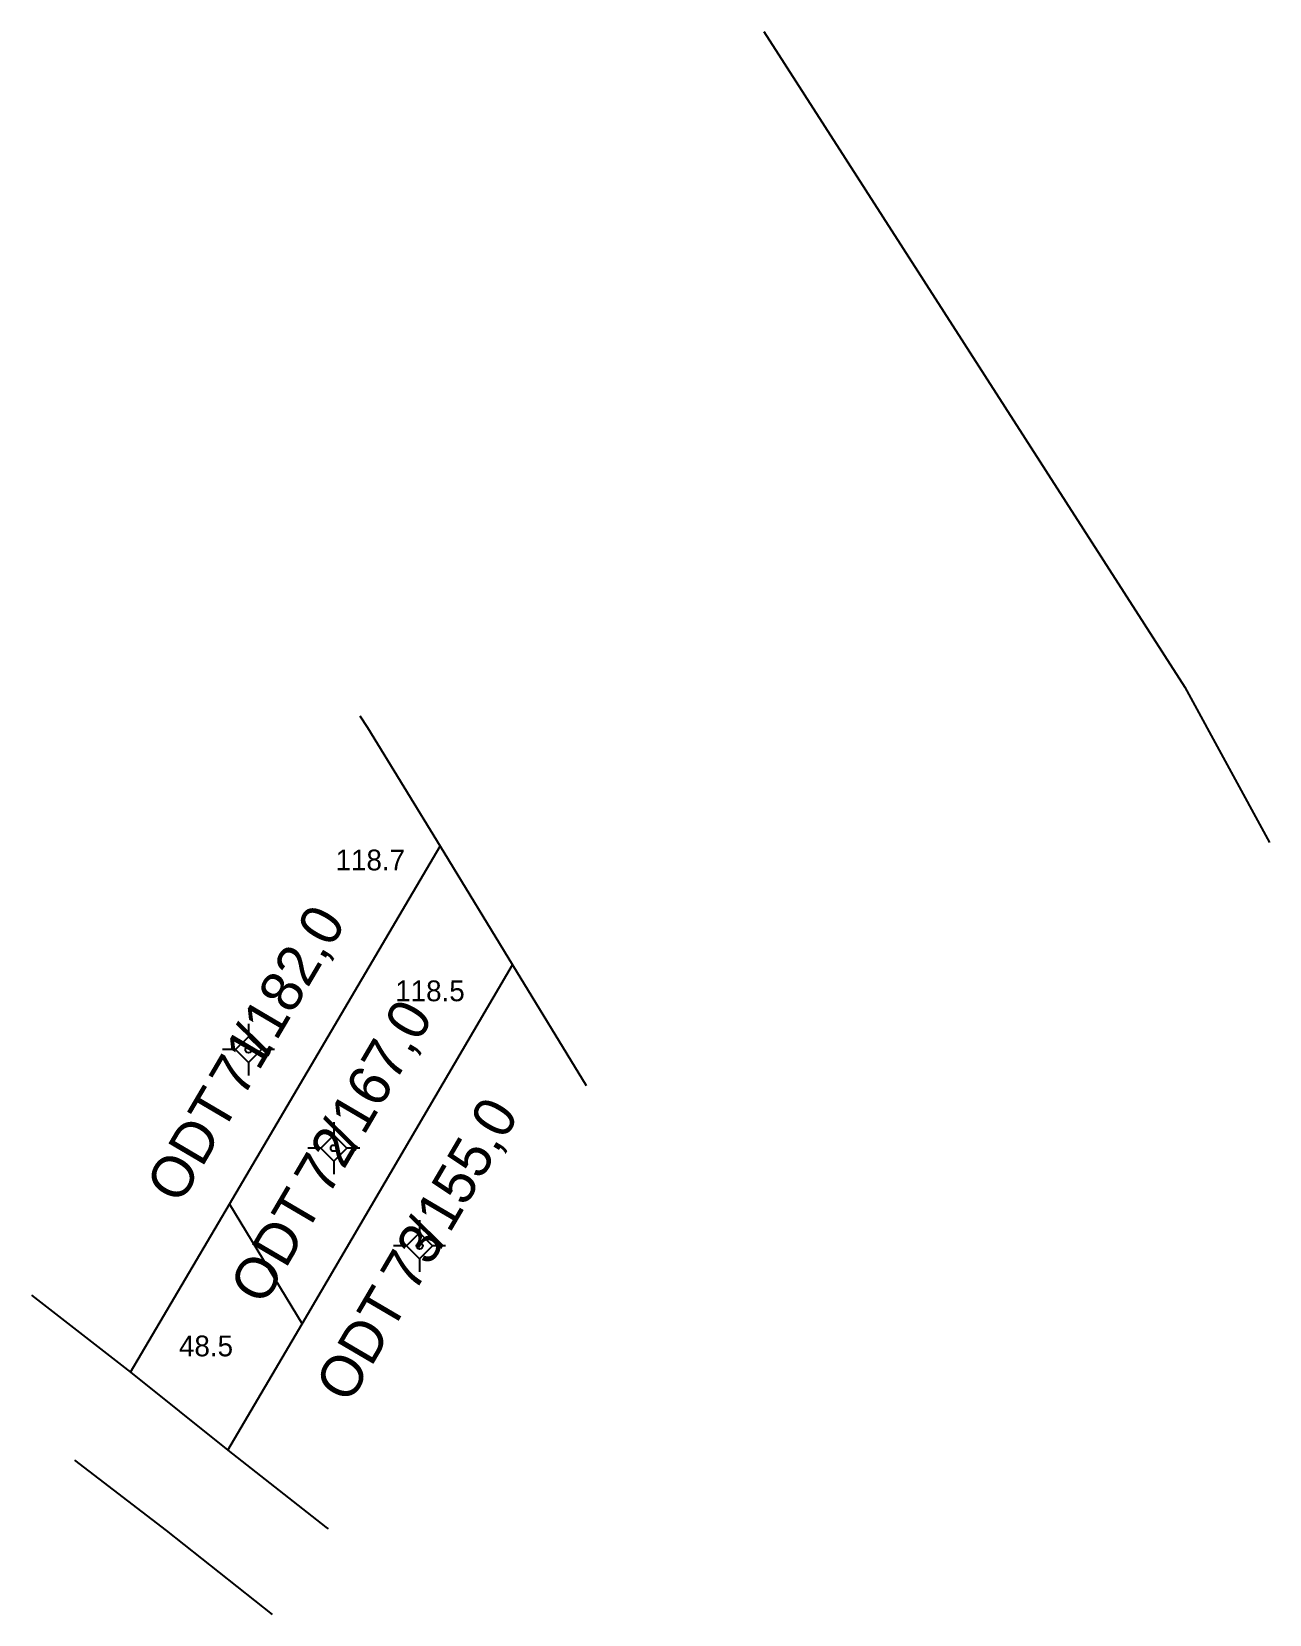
# Model space of a CAD drawing. Extents: x 551377.1 to 551436.7, y 1840099.7 to 1840175.9.
import ezdxf

# ---------------------------------------------------------------- set-up
doc = ezdxf.new("R2010")
doc.units = 0
for name, color, linetype in [('Level 10', 7, 'Continuous'), ('Level 11', 7, 'Continuous'), ('Level 13', 7, 'Continuous'), ('Level 22', 7, 'Continuous'), ('Level 23', 7, 'Continuous'), ('Level 24', 7, 'Continuous')]:
    doc.layers.add(name, color=color, linetype=linetype)

msp = doc.modelspace()

# ---------------------------------------------------------------- linework, layer by layer
at = {"layer": 'Level 10'}
for p, q in [((551386.592, 1840119.416), (551396.74, 1840136.65)), ((551396.74, 1840136.65), (551400.23, 1840130.93)), ((551390.092, 1840113.657), (551400.23, 1840130.93)), ((551381.83, 1840111.33), (551386.592, 1840119.416)), ((551386.592, 1840119.416), (551390.092, 1840113.657)), ((551386.52, 1840107.57), (551390.092, 1840113.657)), ((551381.83, 1840111.33), (551386.52, 1840107.57))]:
    msp.add_line(p, q, dxfattribs=at)
at = {"layer": 'Level 11'}
for p, q in [((551387.51, 1840128.1), (551387.51, 1840127.475)), ((551387.51, 1840127.475), (551386.885, 1840126.85)), ((551388.135, 1840126.85), (551387.51, 1840127.475)), ((551386.885, 1840126.85), (551386.26, 1840126.85)), ((551386.885, 1840126.85), (551387.51, 1840126.225)), ((551387.51, 1840126.225), (551388.135, 1840126.85)), ((551388.76, 1840126.85), (551388.135, 1840126.85)), ((551387.51, 1840126.225), (551387.51, 1840125.6)), ((551391.62, 1840122.735), (551390.995, 1840122.11)), ((551391.62, 1840123.36), (551391.62, 1840122.735)), ((551392.245, 1840122.11), (551391.62, 1840122.735)), ((551390.995, 1840122.11), (551390.37, 1840122.11)), ((551390.995, 1840122.11), (551391.62, 1840121.485)), ((551391.62, 1840121.485), (551392.245, 1840122.11)), ((551392.87, 1840122.11), (551392.245, 1840122.11)), ((551391.62, 1840121.485), (551391.62, 1840120.86)), ((551395.75, 1840118.65), (551395.75, 1840118.025)), ((551395.125, 1840117.4), (551394.5, 1840117.4)), ((551395.75, 1840118.025), (551395.125, 1840117.4)), ((551395.125, 1840117.4), (551395.75, 1840116.775)), ((551396.375, 1840117.4), (551395.75, 1840118.025)), ((551395.75, 1840116.775), (551396.375, 1840117.4)), ((551397, 1840117.4), (551396.375, 1840117.4)), ((551395.75, 1840116.775), (551395.75, 1840116.15))]:
    msp.add_line(p, q, dxfattribs=at)
for centre in [(551387.51, 1840126.85), (551391.62, 1840122.11), (551395.75, 1840117.4)]:
    msp.add_circle(centre, 0.15, dxfattribs=at)
at = {"layer": 'Level 22'}
msp.add_lwpolyline([(551379.134, 1840107.088), (551383.54, 1840103.7), (551388.658, 1840099.669)], dxfattribs=at)
at = {"layer": 'Level 23'}
for p, q in [((551392.872, 1840142.924), (551393.24, 1840142.36)), ((551393.24, 1840142.36), (551396.74, 1840136.65)), ((551400.23, 1840130.93), (551403.77, 1840125.12)), ((551377.07, 1840115.03), (551381.83, 1840111.33)), ((551386.52, 1840107.57), (551391.24, 1840103.86)), ((551391.24, 1840103.86), (551391.345, 1840103.777))]:
    msp.add_line(p, q, dxfattribs=at)
msp.add_lwpolyline([(551412.333, 1840175.852), (551432.59, 1840144.3), (551436.666, 1840136.823)], dxfattribs=at)

# ---------------------------------------------------------------- texts
at = {"layer": 'Level 13'}
for s, rotation, p in [('182,0', 59.50776, (551388.85, 1840127.22)), ('167,0', 59.5913, (551393.06, 1840122.67)), ('/', 59.50776, (551388.45, 1840126.535)), ('71', 59.50776, (551387.243, 1840124.487)), ('ODT ', 59.50776, (551384.212, 1840119.341)), ('155,0', 59.5913, (551397.19, 1840117.96)), ('/', 59.5913, (551392.65, 1840121.985)), ('72', 59.5913, (551391.343, 1840119.753)), ('ODT ', 59.5913, (551388.242, 1840114.471)), ('/', 59.5913, (551396.78, 1840117.275)), ('73', 59.5913, (551395.497, 1840115.089)), ('ODT ', 59.5913, (551392.362, 1840109.741))]:
    msp.add_text(s, height=2, rotation=rotation, dxfattribs=at).set_placement(p)
at = {"layer": 'Level 23'}
msp.add_text('118.7', height=1, dxfattribs=at).set_placement((551391.704, 1840135.479))
at = {"layer": 'Level 24'}
for s, p in [('118.5', (551394.577, 1840129.181)), ('48.5', (551384.165, 1840112.088))]:
    msp.add_text(s, height=1, dxfattribs=at).set_placement(p)

doc.saveas('drawing.dxf')
